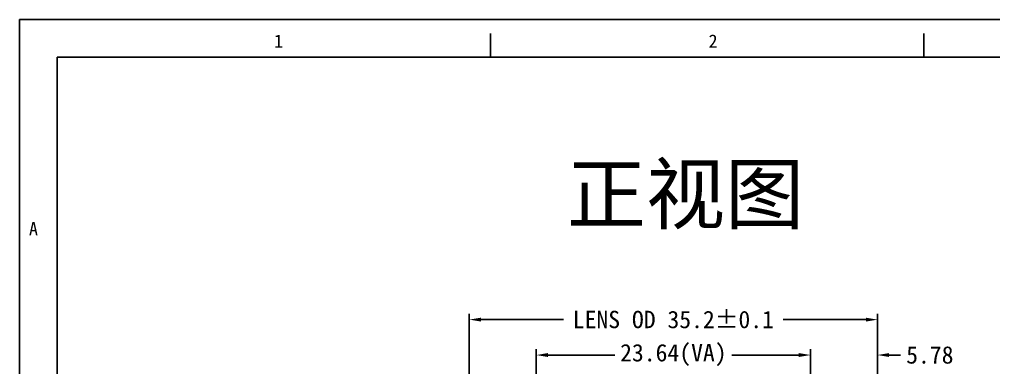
# Model space of a CAD drawing. Header units: inches. Extents: x 228 to 548, y 170 to 330.
# Drawn here: x 227.9 to 311.9, y 299.9 to 329.9 of the extents above; entities that cross this region are included whole.
import ezdxf

# ---------------------------------------------------------------- set-up
doc = ezdxf.new("R2010")
doc.units = ezdxf.units.IN
doc.header["$MEASUREMENT"] = 0
doc.layers.add('DIM', color=4, linetype='Continuous')
doc.styles.get("Standard").update_dxf_attribs({"font": ''})
doc.styles.add('宋体', font='')
doc.styles.get('Standard').set_extended_font_data('SimSun')
doc.styles.get('宋体').set_extended_font_data('SimSun')
doc.dimstyles.new('STANDARD$0', dxfattribs={"dimscale": 0.5, "dimtxt": 3.5, "dimasz": 2, "dimexe": 1, "dimexo": 0, "dimgap": 1, "dimtad": 0, "dimzin": 9, "dimdsep": 46, "dimtxsty": 'Standard', "dimcen": 0, "dimclrd": 3, "dimclre": 3, "dimclrt": 256, "dimadec": 1, "dimazin": 2, "dimtp": 0.2, "dimtm": 0.2, "dimtfac": 0.5, "dimtofl": 0, "dimtmove": 0, "dimatfit": 0, "dimfxl": 1, "dimarcsym": 0})

# ---------------------------------------------------------------- blocks, each defined once
blk = doc.blocks.new('*D30')
at = {"color": 3, "lineweight": -2, "transparency": 16777216}
for p, q in [((272.509, 275.712), (272.509, 301.498)), ((273.509, 300.998), (279.291, 300.998)), ((295.149, 300.998), (289.367, 300.998)), ((296.149, 275.712), (296.149, 301.498))]:
    blk.add_line(p, q, dxfattribs=at)
at = {"color": 3, "transparency": 16777216}
for points in [[(273.509, 301.165), (273.509, 300.831), (272.509, 300.998)], [(295.149, 301.165), (295.149, 300.831), (296.149, 300.998)]]:
    blk.add_solid(points, dxfattribs=at)
at = {"layer": 'Defpoints', "color": 0, "transparency": 16777216}
for p in [(296.149, 300.998), (272.509, 275.712), (296.149, 275.712)]:
    blk.add_point(p, dxfattribs=at)
at = {"color": 3, "transparency": 16777216, "insert": (284.329, 300.998), "char_height": 1.5, "attachment_point": 5, "style": '宋体'}
blk.add_mtext('23.64(VA)', dxfattribs=at)
blk = doc.blocks.new('*D31')
at = {"color": 3, "lineweight": -2, "transparency": 16777216}
for p, q in [((266.729, 275.712), (266.729, 304.55)), ((301.929, 275.712), (301.929, 304.55)), ((267.729, 304.05), (274.854, 304.05)), ((300.929, 304.05), (293.804, 304.05))]:
    blk.add_line(p, q, dxfattribs=at)
at = {"color": 3, "transparency": 16777216}
for points in [[(267.729, 304.217), (267.729, 303.884), (266.729, 304.05)], [(300.929, 304.217), (300.929, 303.884), (301.929, 304.05)]]:
    blk.add_solid(points, dxfattribs=at)
at = {"layer": 'Defpoints', "color": 0, "transparency": 16777216}
for p in [(301.929, 304.05), (266.729, 275.712), (301.929, 275.712)]:
    blk.add_point(p, dxfattribs=at)
at = {"color": 3, "transparency": 16777216, "insert": (284.329, 304.05), "char_height": 1.5, "attachment_point": 5, "style": '宋体'}
blk.add_mtext('LENS OD 35.2%%P0.1', dxfattribs=at)
blk = doc.blocks.new('*D44')
at = {"color": 3, "lineweight": -2, "transparency": 16777216}
for p, q in [((295.149, 300.998), (294.149, 300.998)), ((296.149, 300.998), (296.149, 301.498)), ((301.929, 300.998), (301.929, 301.498)), ((302.929, 300.998), (303.929, 300.998))]:
    blk.add_line(p, q, dxfattribs=at)
at = {"color": 3, "transparency": 16777216}
for points in [[(295.149, 301.165), (295.149, 300.831), (296.149, 300.998)], [(302.929, 301.165), (302.929, 300.831), (301.929, 300.998)]]:
    blk.add_solid(points, dxfattribs=at)
at = {"layer": 'Defpoints', "color": 0, "transparency": 16777216}
for p in [(296.149, 300.998), (301.929, 300.998), (301.929, 300.998)]:
    blk.add_point(p, dxfattribs=at)
at = {"color": 3, "transparency": 16777216, "insert": (306.449, 300.998), "char_height": 1.5, "attachment_point": 5, "style": '宋体'}
blk.add_mtext('5.78', dxfattribs=at)

msp = doc.modelspace()

# ---------------------------------------------------------------- linework, layer by layer
at = {"color": 7, "linetype": 'Continuous'}
for q in [(227.938, 169.638), (458.649, 329.921)]:
    msp.add_line((227.938, 329.921), q, dxfattribs=at)
at = {"linetype": 'Continuous'}
for p, q in [((268.551, 326.683), (268.551, 328.707)), ((305.927, 326.683), (305.927, 328.707)), ((231.176, 323.621), (231.176, 326.683)), ((231.176, 326.683), (455.411, 326.683)), ((231.176, 323.621), (231.176, 169.813))]:
    msp.add_line(p, q, dxfattribs=at)

# ---------------------------------------------------------------- texts
at = {"color": 4, "linetype": 'Continuous', "style": '宋体'}
for s, p in [('1', (249.898, 327.493)), ('2', (287.371, 327.493)), ('A', (228.76, 311.319))]:
    msp.add_text(s, height=1.133, dxfattribs=at).set_placement(p)
at = {"layer": 'DIM', "insert": (275.142, 317.384), "char_height": 5, "width": 21.80898, "attachment_point": 1, "style": '宋体'}
msp.add_mtext('{\\fMicrosoft YaHei|b0|i0|c134|p34;\\C7;正视图}', dxfattribs=at)

# ---------------------------------------------------------------- dimensions: what is measured, and where the dimension line sits
at = {"color": 32}
for base, p1, p2, text, picture, middle in [((301.929, 304.05), (266.729, 275.712), (301.929, 275.712), 'LENS OD <>%%P0.1', '*D31', (284.329, 304.05)), ((296.149, 300.998), (272.509, 275.712), (296.149, 275.712), '<>(VA)', '*D30', (284.329, 300.998))]:
    dim = msp.add_linear_dim(base=base, p1=p1, p2=p2, text=text, dimstyle='STANDARD$0', override={"dimtxt": 3, "dimtxsty": '宋体', "dimclrt": 3}, dxfattribs=at)
    dim.commit()
    dim.dimension.update_dxf_attribs({"geometry": picture, "text_midpoint": middle})
dim = msp.add_linear_dim(base=(301.929, 300.998), p1=(296.149, 300.998), p2=(301.929, 300.998), dimstyle='STANDARD$0', override={"dimtxt": 3, "dimtxsty": '宋体', "dimclrt": 3}, dxfattribs=at)
dim.commit()
dim.dimension.update_dxf_attribs({"geometry": '*D44', "text_midpoint": (306.449, 300.998)})

doc.saveas('drawing.dxf')
